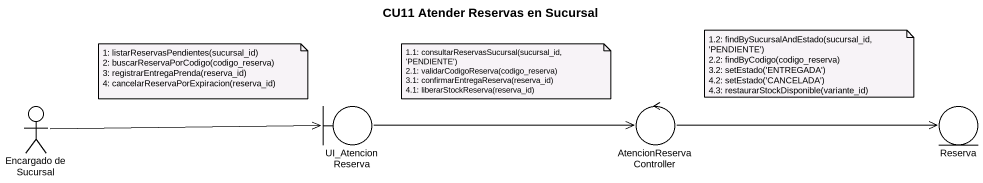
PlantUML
@startuml
title CU11 Atender Reservas en Sucursal
actor "Encargado de Sucursal" as Encargado_de_Sucursal
boundary UI_AtencionReserva
control AtencionReservaController
entity Reserva
Encargado_de_Sucursal -right-> UI_AtencionReserva
UI_AtencionReserva -right-> AtencionReservaController
AtencionReservaController -right-> Reserva
note as N1
  1.2: findBySucursalAndEstado(sucursal_id, 'PENDIENTE')
  2.2: findByCodigo(codigo_reserva)
  3.2: setEstado('ENTREGADA')
  4.2: setEstado('CANCELADA')
  4.3: restaurarStockDisponible(variante_id)
end note
note as N2
  1: listarReservasPendientes(sucursal_id)
  2: buscarReservaPorCodigo(codigo_reserva)
  3: registrarEntregaPrenda(reserva_id)
  4: cancelarReservaPorExpiracion(reserva_id)
end note
note as N3
  1.1: consultarReservasSucursal(sucursal_id, 'PENDIENTE')
  2.1: validarCodigoReserva(codigo_reserva)
  3.1: confirmarEntregaReserva(reserva_id)
  4.1: liberarStockReserva(reserva_id)
end note
@enduml
